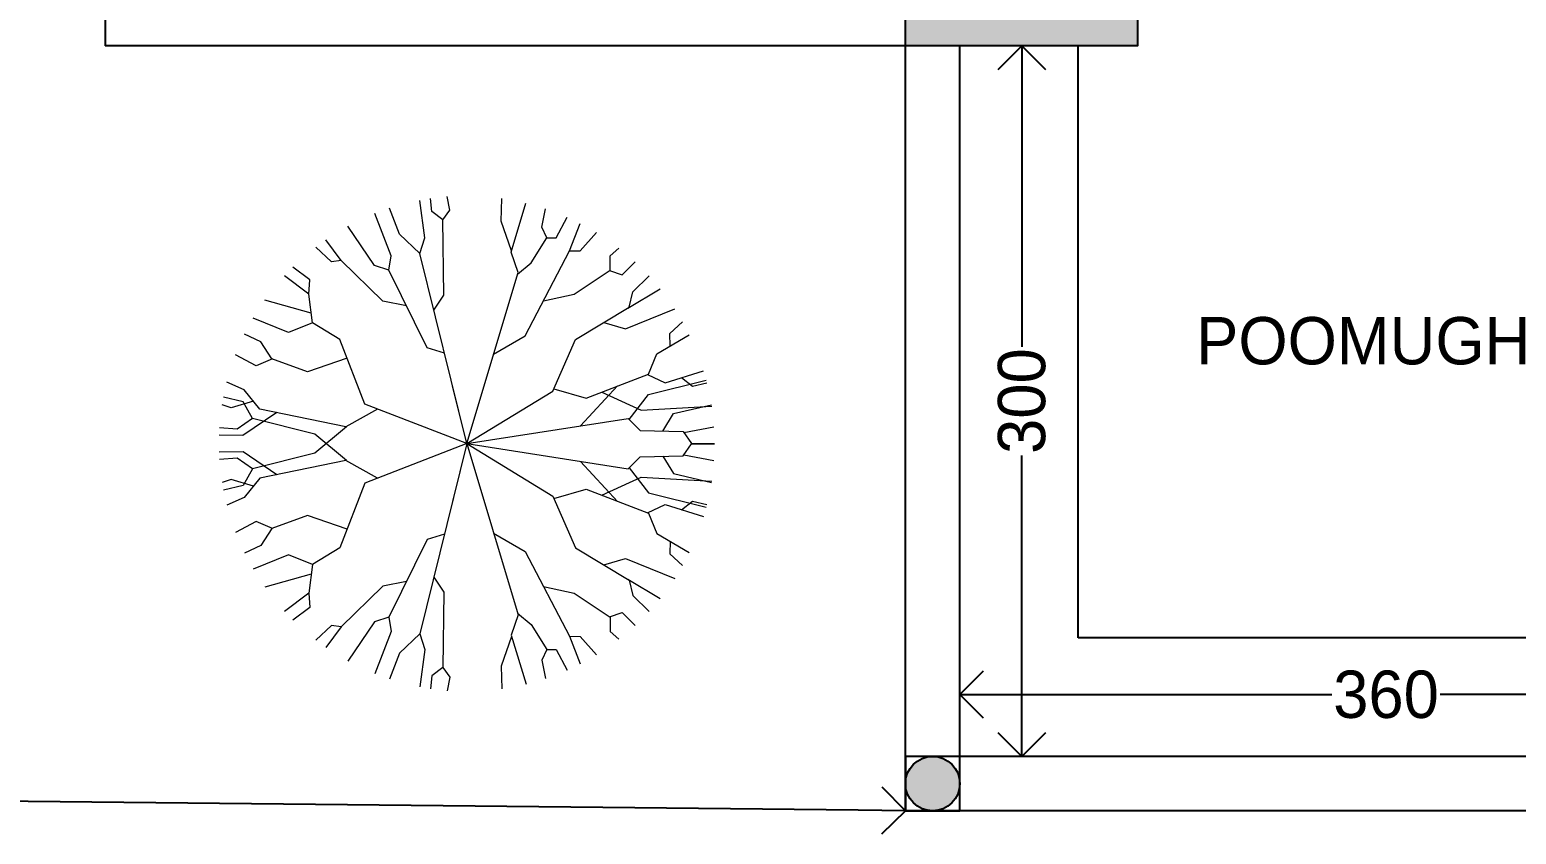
# Model space of a CAD drawing. Header units: inches. Extents: x -706 to 45253, y -3984 to 13819.
# Drawn here: x 20546 to 21174, y 5165 to 5505 of the extents above; entities that cross this region are included whole.
import ezdxf

# ---------------------------------------------------------------- set-up
doc = ezdxf.new("R2010")
doc.units = ezdxf.units.IN
doc.header["$PDMODE"] = 99
doc.header["$PDSIZE"] = 0.2
for name, color, linetype in [('BC-GREYCOLOR @ 1', 8, 'Continuous'), ('BC-Hatch', 8, 'Continuous'), ('BC-WALLS', 1, 'Continuous'), ('BC-WHITECOLOR', 7, 'Continuous')]:
    doc.layers.add(name, color=color, linetype=linetype)
doc.styles.add('BC-1IN100-1', font='FreeSans.ttf', dxfattribs={"height": 20})
doc.styles.add('style2', font='FreeSans.ttf')
doc.dimstyles.new('BC-1IN100-1', dxfattribs={"dimtxt": 20, "dimasz": 20, "dimexe": 0.18, "dimexo": 0.0625, "dimgap": 1, "dimtad": 0, "dimtoh": 1, "dimdec": 1, "dimzin": 12, "dimdsep": 46, "dimtxsty": 'BC-1IN100-1', "dimblk": 'OPEN90', "dimcen": 0.09, "dimse1": 1, "dimse2": 1, "dimclrd": 256, "dimclre": 256, "dimclrt": 7, "dimadec": 0, "dimazin": 0, "dimtfac": 1, "dimtdec": 1, "dimtofl": 0, "dimtmove": 1, "dimatfit": 3, "dimldrblk": 'OPEN90', "dimfxl": 0, "dimtolj": 1, "dimtzin": 0, "dimlwd": -1, "dimarcsym": 0})

# ---------------------------------------------------------------- blocks, each defined once
blk = doc.blocks.new('_Open90')
at = {"color": 0, "linetype": 'ByBlock', "lineweight": -2}
for p, q in [((-0.5, 0.5), (0, 0)), ((0, 0), (-1, 0)), ((0, 0), (-0.5, -0.5))]:
    blk.add_line(p, q, dxfattribs=at)
blk = doc.blocks.new('*D606')
at = {"layer": 'BC-Hatch'}
for p, q in [((652.02, 49.07), (789.11, 49.07)), ((972.02, 49.07), (834.93, 49.07))]:
    blk.add_line(p, q, dxfattribs=at)
at = {"layer": 'Defpoints', "color": 0}
for p in [(992.02, 49.07), (632.02, 23), (992.02, 23)]:
    blk.add_point(p, dxfattribs=at)
at = {"layer": 'BC-Hatch', "xscale": 20, "yscale": 20, "zscale": 20, "rotation": 180}
blk.add_blockref('_Open90', (632.02, 49.07), dxfattribs=at)
at = {"layer": 'BC-Hatch', "xscale": 20, "yscale": 20, "zscale": 20}
blk.add_blockref('_Open90', (992.02, 49.07), dxfattribs=at)
at = {"layer": 'BC-Hatch', "color": 7, "insert": (812.02, 49.07), "char_height": 20, "attachment_point": 5, "style": 'BC-1IN100-1'}
blk.add_mtext('\\A1;360', dxfattribs=at)
blk = doc.blocks.new('*D605')
at = {"layer": 'BC-Hatch'}
for p, q in [((658.21, 303), (658.21, 195.91)), ((658.21, 43), (658.21, 150.09))]:
    blk.add_line(p, q, dxfattribs=at)
at = {"layer": 'Defpoints', "color": 0}
for p in [(632.02, 323), (658.21, 323), (632.02, 23)]:
    blk.add_point(p, dxfattribs=at)
at = {"layer": 'BC-Hatch', "xscale": 20, "yscale": 20, "zscale": 20}
for p, rotation in [((658.21, 323), 90), ((658.21, 23), 270)]:
    blk.add_blockref('_Open90', p, dxfattribs=dict(at, rotation=rotation))
at = {"layer": 'BC-Hatch', "color": 7, "insert": (658.21, 173), "char_height": 20, "attachment_point": 5, "rotation": 90, "style": 'BC-1IN100-1'}
blk.add_mtext('\\A1;300', dxfattribs=at)
blk = doc.blocks.new('BC-TREE-1')
at = {"color": 56, "linetype": 'Continuous', "lineweight": 20}
for p, q in [((-0.143, 0.8647), (-0.1712, 1.0322)), ((-0.103, 0.7879), (-0.1296, 1.0383)), ((-0.1124, 0.9778), (-0.1181, 1.0397)), ((-0.0413, 0.749), (-0.018, 1.0462)), ((-0.0086, 0.8822), (-0.0244, 1.0461)), ((0.0759, 0.9142), (0.069, 1.0441)), ((0.1267, 0.9404), (0.1398, 1.037)), ((0.1274, 0.9403), (0.1404, 1.0369)), ((0.1694, 0.9016), (0.2105, 1.0249)), ((-0.3907, 0.73), (-0.4463, 0.9464)), ((-0.3457, 0.9125), (-0.3879, 0.9718)), ((-0.2679, 0.8459), (-0.33, 0.9929)), ((-0.1549, 0.9357), (-0.1124, 0.9778)), ((0.2386, 0.7112), (0.2949, 1.0039)), ((0.2424, 0.8483), (0.3011, 1.0021)), ((0.3084, 0.7324), (0.4005, 0.9667)), ((0.3673, 0.7957), (0.439, 0.9498)), ((0.3679, 0.9129), (0.3898, 0.971)), ((-0.4761, 0.7508), (-0.5382, 0.8973)), ((-0.2935, 0.9065), (-0.3457, 0.9125)), ((0.058, 0.8273), (-0.0086, 0.8822)), ((0.0426, 0.7326), (0.0719, 0.9121)), ((0.0719, 0.9121), (0.1267, 0.9404)), ((0.1727, 0.8985), (0.1274, 0.9403)), ((0.1534, 0.7176), (0.1727, 0.8985)), ((0.3977, 0.861), (0.3679, 0.9129)), ((-0.1867, 0.7958), (-0.143, 0.8647)), ((0.1636, 0.813), (0.2424, 0.8483)), ((0.4828, 0.7445), (0.5816, 0.8698)), ((0.5754, 0.788), (0.6319, 0.834)), ((-0.1225, 0.5256), (-0.1875, 0.7994)), ((-0.0086, 0.6936), (-0.103, 0.7879)), ((0.3912, 0.7178), (0.3673, 0.7957)), ((0.5236, 0.7961), (0.5754, 0.788)), ((0.5704, 0.6001), (0.6815, 0.794)), ((-0.1388, 0.594), (-0.0413, 0.749)), ((-0.0143, 0.6893), (0.0426, 0.7326)), ((0.1967, 0.6608), (0.1534, 0.7176)), ((0.1924, 0.6665), (0.3084, 0.7324)), ((0.2914, 0.5359), (0.2386, 0.7112)), ((0.2576, 0.4742), (0.3929, 0.7209)), ((0.3929, 0.7209), (0.4828, 0.7445)), ((0.6583, 0.5975), (0.757, 0.7223)), ((-0.0101, 0.4866), (-0.1563, 0.6639)), ((0, 0), (-0.0143, 0.6893)), ((0, 0), (0.1967, 0.6608)), ((0.7298, 0.6092), (0.8054, 0.668)), ((0.1389, 0.4665), (0.3268, 0.5986)), ((0.4969, 0.396), (0.6626, 0.603)), ((0.5847, 0.5056), (0.5704, 0.6001)), ((0.6626, 0.603), (0.7298, 0.6092)), ((0.7938, 0.5547), (0.8562, 0.6015)), ((-0.1806, 0.3951), (-0.1225, 0.5256)), ((0.8052, 0.4998), (0.7938, 0.5547)), ((0.8672, 0.4938), (0.9044, 0.5262)), ((0.279, 0.333), (0.2576, 0.4742)), ((0.6866, 0.3653), (0.8071, 0.5019)), ((0.8071, 0.5019), (0.8672, 0.4938)), ((0.2687, 0.33), (0.4969, 0.396)), ((0.8703, 0.3659), (0.9566, 0.424)), ((0, 0), (0.2687, 0.33)), ((0.4836, 0.1838), (0.8642, 0.3209)), ((0.641, 0.2405), (0.6866, 0.3653)), ((0.8642, 0.3209), (0.8703, 0.3659)), ((0.8642, 0.3209), (0.9858, 0.3506)), ((0.9065, 0.2184), (0.9119, 0.2584)), ((0.9119, 0.2584), (1.0048, 0.2919)), ((0.7925, 0.1675), (0.9065, 0.2184)), ((0.9065, 0.2184), (0.9489, 0.1922)), ((0.9489, 0.1922), (1.0275, 0.1974)), ((0.3892, 0.0616), (0.4836, 0.1838)), ((0.7373, 0.1167), (0.7925, 0.1675)), ((0, 0), (0.7446, 0.1179)), ((0.7446, 0.1179), (0.8266, 0.0776)), ((0.8266, 0.0776), (1.0403, 0.1119)), ((0.8326, 0.0786), (0.9509, 0.0187)), ((0, 0), (0.7697, -0.3034)), ((0.9509, 0.0187), (1.0463, 0.0087)), ((0.6079, -0.1796), (0.9228, -0.2272)), ((0.9228, -0.2272), (0.9669, -0.2026)), ((0.9228, -0.2272), (0.9518, -0.277)), ((0.9669, -0.2026), (1.0227, -0.2213)), ((0.7697, -0.3034), (0.8375, -0.2922)), ((0.7697, -0.3034), (0.8384, -0.3993)), ((0.8375, -0.2922), (0.9914, -0.3346)), ((0.9518, -0.277), (1.0053, -0.29)), ((0.8384, -0.3993), (0.9413, -0.4568))]:
    blk.add_line(p, q, dxfattribs=at)
at = {"color": 68, "linetype": 'Continuous', "lineweight": 20}
for p, q in [((-0.542, 0.781), (-0.5992, 0.8578)), ((-0.1875, 0.7994), (-0.2679, 0.8459)), ((-0.6182, 0.7454), (-0.6659, 0.8071)), ((-0.4789, 0.7572), (-0.542, 0.781)), ((-0.374, 0.5137), (-0.4789, 0.7572)), ((-0.7051, 0.7062), (-0.7324, 0.7473)), ((-0.645, 0.6981), (-0.7051, 0.7062)), ((-0.5651, 0.5344), (-0.645, 0.6981)), ((-0.6437, 0.6956), (-0.6182, 0.7454)), ((-0.4295, 0.6426), (-0.3907, 0.73)), ((-0.742, 0.5838), (-0.8097, 0.6627)), ((-0.7481, 0.5387), (-0.8574, 0.5997)), ((-0.7481, 0.5387), (-0.742, 0.5838)), ((-0.8106, 0.4911), (-0.8913, 0.548)), ((-0.4175, 0.3055), (-0.7481, 0.5387)), ((-0.5542, 0.402), (-0.5651, 0.5344)), ((-0.1715, 0.3895), (-0.374, 0.5137)), ((-0.8638, 0.4372), (-0.9383, 0.463)), ((-0.8161, 0.4511), (-0.8638, 0.4372)), ((-0.8161, 0.4511), (-0.8106, 0.4911)), ((-0.7196, 0.3718), (-0.8161, 0.4511)), ((-0.7763, 0.2942), (-0.9734, 0.3839)), ((0, 0), (-0.1715, 0.3895)), ((-0.6799, 0.3082), (-0.7196, 0.3718)), ((-0.9119, 0.2704), (-1.0065, 0.286)), ((-0.7819, 0.2967), (-0.9119, 0.2704)), ((-0.6866, 0.3112), (-0.7763, 0.2942)), ((0, 0), (-0.6866, 0.3112)), ((-0.3589, 0.1627), (-0.4175, 0.3055)), ((-0.986, 0.0612), (-1.0447, 0.058)), ((-0.95, 0.0258), (-0.9912, -0.0145)), ((-0.95, 0.0258), (-0.986, 0.0612)), ((-0.6338, -0.0118), (-0.95, 0.0258)), ((0, 0), (-0.8226, -0.0882)), ((0, 0), (-0.2496, -0.0273)), ((0, 0), (-0.2226, -0.4038)), ((0, 0), (0.2335, -0.0925)), ((0, 0), (0.1074, -0.4483)), ((-0.9912, -0.0145), (-1.0463, -0.0128)), ((-0.885, -0.0594), (-1.0446, -0.0595)), ((-0.8226, -0.0882), (-0.885, -0.0594)), ((-0.5764, -0.0618), (-0.6338, -0.0118)), ((-0.3911, -0.042), (-0.4228, -0.1117)), ((-0.8226, -0.0882), (-0.9143, -0.1625)), ((-0.4228, -0.1117), (-0.7701, -0.2279)), ((-0.9143, -0.1625), (-1.0288, -0.1907)), ((-0.6114, -0.1748), (-0.6432, -0.2705)), ((0.3659, -0.1442), (0.378, -0.2199)), ((0.5394, -0.2126), (0.6079, -0.1796)), ((-0.8288, -0.2097), (-1.0149, -0.2545)), ((-0.7701, -0.2279), (-0.8288, -0.2097)), ((-0.7701, -0.2279), (-0.7982, -0.2852)), ((0.378, -0.2199), (0.682, -0.424)), ((-0.7982, -0.2852), (-0.9767, -0.3754)), ((-0.6432, -0.2705), (-0.8372, -0.4226)), ((-0.1954, -0.3545), (-0.1382, -0.4967)), ((0.5431, -0.3307), (0.5484, -0.4315)), ((-0.8372, -0.4226), (-0.9327, -0.4741)), ((-0.8372, -0.4226), (-0.8376, -0.4634)), ((-0.2226, -0.4038), (-0.5073, -0.4723)), ((0.0943, -0.3937), (0.0014, -0.5156)), ((0.5484, -0.4315), (0.695, -0.6296)), ((0.682, -0.424), (0.7435, -0.4221)), ((0.682, -0.424), (0.6939, -0.4868)), ((0.7435, -0.4221), (0.911, -0.5147)), ((-0.8376, -0.4634), (-0.9073, -0.5211)), ((-0.5073, -0.4723), (-0.5929, -0.5779)), ((-0.4251, -0.4525), (-0.3903, -0.6257)), ((-0.1382, -0.4967), (-0.262, -0.8469)), ((-0.1391, -0.4944), (-0.0456, -0.6417)), ((0.1074, -0.4483), (0.3637, -0.59)), ((0.6939, -0.4868), (0.8421, -0.6211)), ((-0.7746, -0.5636), (-0.8365, -0.6286)), ((-0.7152, -0.5767), (-0.7746, -0.5636)), ((0.003, -0.5136), (-0.1263, -0.6308)), ((0.0014, -0.5156), (0.0279, -0.8861)), ((0.2897, -0.5491), (0.2102, -0.7068)), ((-0.7152, -0.5767), (-0.8054, -0.668)), ((-0.5929, -0.5779), (-0.7152, -0.5767)), ((-0.6337, -0.5775), (-0.7144, -0.7645)), ((-0.5929, -0.5779), (-0.5664, -0.6835)), ((-0.3903, -0.6257), (-0.4656, -0.7684)), ((0.3637, -0.59), (0.4183, -0.7146)), ((-0.5664, -0.6835), (-0.6459, -0.8232)), ((-0.1263, -0.6308), (-0.2266, -0.8823)), ((-0.0456, -0.6417), (-0.0156, -0.9108)), ((0.695, -0.6296), (0.6846, -0.669)), ((0.6846, -0.669), (0.7365, -0.7432)), ((0.695, -0.6296), (0.7735, -0.7047)), ((0.2102, -0.7068), (0.245, -0.8644)), ((0.4183, -0.7146), (0.3647, -0.8093)), ((0.4183, -0.7146), (0.5365, -0.7458)), ((0.4577, -0.725), (0.4859, -0.9267)), ((0.5365, -0.7458), (0.5973, -0.7489)), ((0.5365, -0.7458), (0.5993, -0.8577)), ((0.5973, -0.7489), (0.6397, -0.828)), ((-0.5419, -0.804), (-0.5832, -0.8687)), ((-0.4656, -0.7684), (-0.5419, -0.804)), ((-0.4642, -0.7658), (-0.4444, -0.8375)), ((-0.2376, -0.7777), (-0.1613, -0.9319)), ((0.0227, -0.8129), (-0.0918, -0.9412)), ((0.3647, -0.8093), (0.4043, -0.9651)), ((-0.4444, -0.8375), (-0.5018, -0.9181)), ((-0.262, -0.8469), (-0.351, -0.9011)), ((-0.2984, -0.8691), (-0.2833, -0.9663)), ((0.2444, -0.8615), (0.2062, -0.9254)), ((0.245, -0.8644), (0.3091, -0.919)), ((-0.351, -0.9011), (-0.3929, -0.9698)), ((-0.3022, -0.9128), (-0.3324, -0.9921)), ((-0.2266, -0.8823), (-0.3022, -0.9128)), ((-0.2266, -0.8823), (-0.1903, -0.9534)), ((-0.1613, -0.9319), (-0.1754, -1.0315)), ((-0.0918, -0.9412), (-0.1046, -1.0411)), ((-0.0156, -0.9108), (-0.0695, -0.9697)), ((-0.0156, -0.9108), (0.0491, -0.9603)), ((0.0571, -0.9171), (0.0167, -1.0069)), ((0.0279, -0.8861), (0.0992, -0.962)), ((0.2062, -0.9254), (0.2402, -1.0184)), ((0.3091, -0.919), (0.3318, -0.9923)), ((-0.2833, -0.9663), (-0.3003, -1.0023)), ((-0.1903, -0.9534), (-0.2061, -1.0258)), ((-0.0695, -0.9697), (-0.0735, -1.0438)), ((0.0491, -0.9603), (0.0572, -1.0448)), ((0.0992, -0.962), (0.1215, -1.0393)), ((0.0167, -1.0069), (0.0236, -1.0461))]:
    blk.add_line(p, q, dxfattribs=at)
blk = doc.blocks.new('*D576')
at = {"layer": 'BC-Hatch'}
for p, q in [((20001.19, 5185.06), (20426.04, 5180.51)), ((20896.15, 5175.49), (20471.3, 5180.03))]:
    blk.add_line(p, q, dxfattribs=at)
at = {"layer": 'Defpoints', "color": 0}
for p in [(19981.19, 5185.27), (19981.19, 5185.27), (20916.15, 5175.27)]:
    blk.add_point(p, dxfattribs=at)
at = {"layer": 'BC-Hatch', "xscale": 20, "yscale": 20, "zscale": 20}
for p, rotation in [((19981.19, 5185.27), 179.3872071635467), ((20916.15, 5175.27), 359.3872071635466)]:
    blk.add_blockref('_Open90', p, dxfattribs=dict(at, rotation=rotation))
at = {"layer": 'BC-Hatch', "color": 7, "insert": (20448.67, 5180.27), "char_height": 20, "attachment_point": 5, "rotation": 359.38721, "style": 'BC-1IN100-1'}
blk.add_mtext('\\A1;935', dxfattribs=at)
blk = doc.blocks.new('A$C593863391')
at = {"layer": 'BC-Hatch'}
h = blk.add_hatch(color=16, dxfattribs=at)
h.paths.add_polyline_path([(1353.02, 819), (1353.02, 1195), (1330.02, 1195), (1330.02, 819)])
h.paths.add_polyline_path([(1316.23, 646), (1325.13, 663.79), (1317.58, 646), (1353.02, 646), (1353.02, 669), (1292.86, 669), (1298.73, 646), (1306.45, 646), (1306.59, 646.89), (1306.54, 646)])
h.paths.add_polyline_path([(1296.9, 646), (1292.69, 669), (1235.02, 669), (1235.02, 646), (1279.9, 646), (1269.38, 658.48), (1283.86, 646)])
h.paths.add_polyline_path([(1035.02, 646), (1035.02, 669), (867.02, 669), (867.02, 658.22), (867.02, 646)])
h.paths.add_polyline_path([(917.02, 830.5, 1), (940.02, 830.5, 1)])
h.paths.add_polyline_path([(917.02, 1183.5, 1), (940.02, 1183.5, 1)])
h.paths.add_polyline_path([(707.02, 1082), (707.02, 1195), (684.02, 1195), (684.02, 1082)])
h.paths.add_polyline_path([(707.02, 669), (707.02, 932), (684.02, 932), (684.02, 842), (684.02, 669), (654.02, 669), (654.02, 646), (757.02, 646), (757.02, 658.22), (757.02, 669)])
h.paths.add_polyline_path([(594.02, 819), (594.02, 842), (294.02, 842), (294.02, 907), (271.02, 907), (271.02, 819), (294.02, 819)])
h.paths.add_polyline_path([(294.02, 1107), (294.02, 1183.5), (571.02, 1183.5), (571.02, 1172), (594.02, 1172), (594.02, 1195), (271.02, 1195), (271.02, 1107)])
h.paths.add_polyline_path([(294.02, 669), (294.02, 729), (271.02, 729), (271.02, 646), (594.02, 646), (594.02, 669)])
h.paths.add_polyline_path([(707.02, 323), (707.02, 346), (609.02, 346), (609.02, 323)])
h.paths.add_polyline_path([(1015.02, 323), (1015.02, 346), (940.02, 346), (917.02, 346), (917.02, 323)])
h.paths.add_polyline_path([(992.02, 11.5, 1), (1015.02, 11.5, 1)])
h.paths.add_polyline_path([(609.02, 11.5, 1), (632.02, 11.5, 1)])
h.paths.add_polyline_path([(545.52, 669), (545.52, 729), (534.02, 729), (534.02, 674, 0.002309), (534.76, 674), (538.56, 674), (538.56, 675.25), (544.76, 675.25), (544.76, 669)], flags=16)
for p, q in [((271.02, 646), (271.02, 323)), ((609.02, 0), (609.02, 346)), ((609.02, 323), (271.02, 323)), ((707.02, 323), (609.02, 323)), ((632.02, 0), (632.02, 323)), ((682.02, 73), (682.02, 323)), ((942.02, 73), (682.02, 73)), ((1015.02, 23), (609.02, 23)), ((609.02, 23), (609.02, 0)), ((609.02, 23), (609.02, 0)), ((1015.02, 0), (609.02, 0)), ((632.02, 0), (609.02, 0)), ((632.02, 0), (609.02, 0))]:
    blk.add_line(p, q)
at = {"layer": 'BC-WALLS'}
blk.add_lwpolyline([(609.02, 323), (609.02, 346), (707.02, 346), (707.02, 323)], close=True, dxfattribs=at)
blk.add_circle((620.52, 11.5), 11.5, dxfattribs=at)
at = {"layer": 'BC-WHITECOLOR'}
blk.add_lwpolyline([(632.02, 0), (632.02, 23), (609.02, 23), (609.02, 0)], close=True, dxfattribs=at)
at = {"layer": 'BC-WHITECOLOR', "insert": (731.81, 208.48), "char_height": 20, "width": 113.9495, "attachment_point": 1, "style": 'style2'}
blk.add_mtext('{\\fFreeSans|b0|i0|c0|p18;POOMUGHAM}', dxfattribs=at)
at = {"layer": 'BC-Hatch'}
dim = blk.add_linear_dim(base=(658.21, 323), p1=(632.02, 23), p2=(632.02, 323), angle=90, dimstyle='BC-1IN100-1', dxfattribs=at)
dim.commit()
dim.dimension.update_dxf_attribs({"geometry": '*D605', "text_midpoint": (658.21, 173)})
dim = blk.add_linear_dim(base=(992.02, 49.07), p1=(632.02, 23), p2=(992.02, 23), dimstyle='BC-1IN100-1', dxfattribs=at)
dim.commit()
dim.dimension.update_dxf_attribs({"geometry": '*D606', "text_midpoint": (812.02, 49.07)})

msp = doc.modelspace()

# ---------------------------------------------------------------- block references
at = {"layer": 'BC-GREYCOLOR @ 1', "xscale": 100, "yscale": 100, "zscale": 100, "rotation": 277.6944311683143}
msp.add_blockref('BC-TREE-1', (20730.89, 5330.29), dxfattribs=at)
at = {"layer": 'BC-WHITECOLOR'}
msp.add_blockref('A$C593863391', (20307.13, 5175.27), dxfattribs=at)

# ---------------------------------------------------------------- dimensions: what is measured, and where the dimension line sits
at = {"layer": 'BC-Hatch'}
dim = msp.add_aligned_dim(p1=(20916.15, 5175.27), p2=(19981.19, 5185.27), distance=0, dimstyle='BC-1IN100-1', dxfattribs=at)
dim.commit()
dim.dimension.update_dxf_attribs({"geometry": '*D576', "text_midpoint": (20448.67, 5180.27)})

doc.saveas('drawing.dxf')
